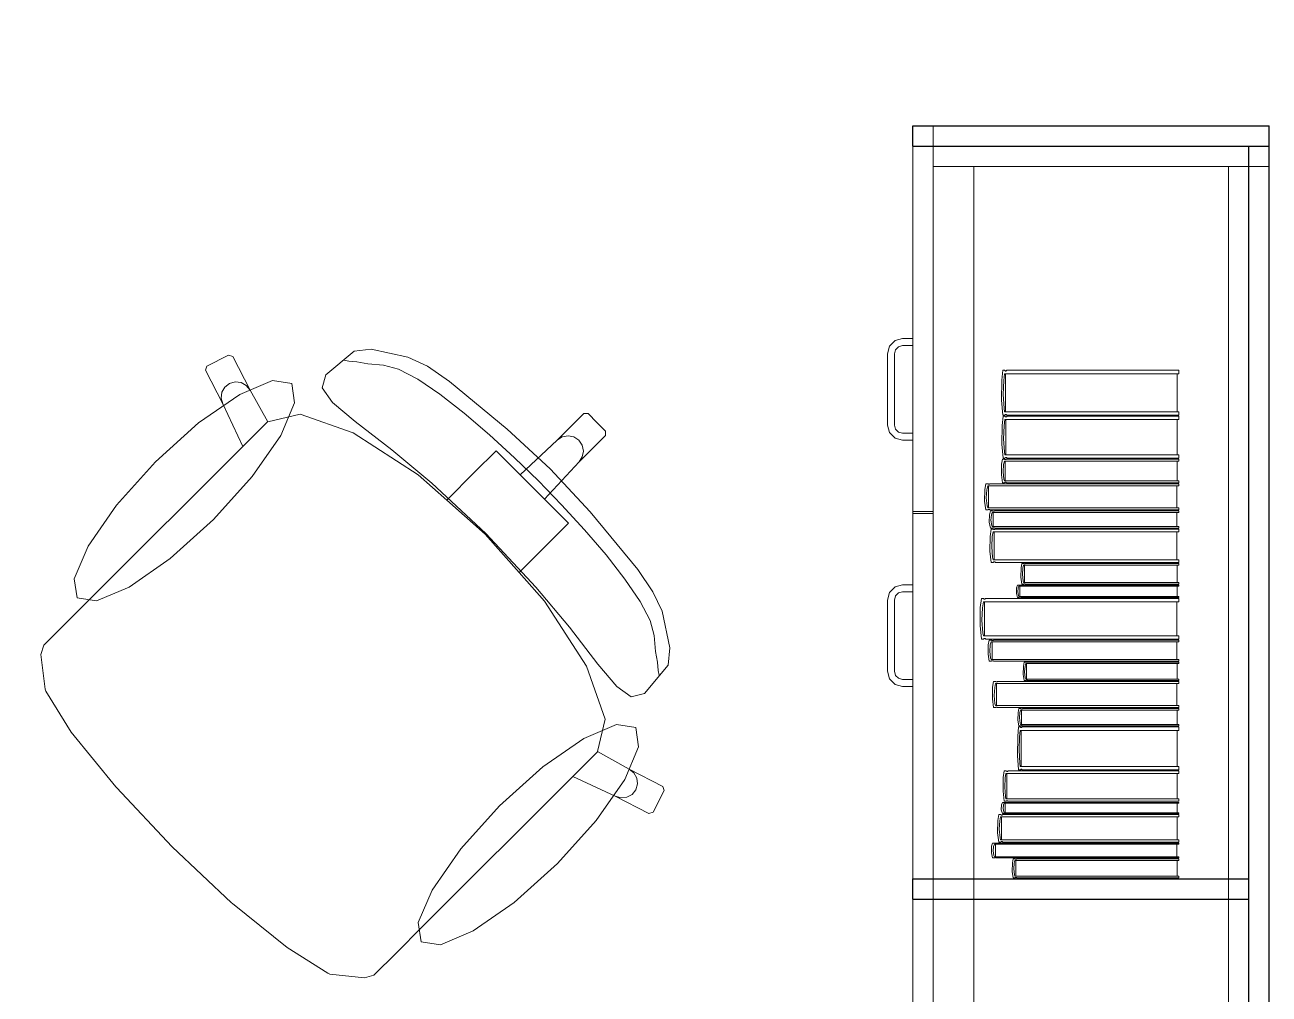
# Model space of a CAD drawing. Header units: inches. Extents: x -19 to 5698, y -728 to 92.
# Drawn here: x 217.998 to 219.22, y 13.609 to 14.561 of the extents above; entities that cross this region are included whole.
import ezdxf

# ---------------------------------------------------------------- set-up
doc = ezdxf.new("R2010")
doc.units = ezdxf.units.IN
doc.header["$MEASUREMENT"] = 0
doc.set_wipeout_variables(frame=1)
doc.linetypes.add('HIDDEN', pattern=[0.375, 0.25, -0.125])
doc.linetypes.add('Wipeout_Contour', pattern=[1, 0, -1])
doc.layers.add('00 conduct tomacorr', color=120, linetype='HIDDEN', lineweight=30)
doc.layers.add('Interior - Mobiliario', color=7, linetype='Continuous')

msp = doc.modelspace()

# ---------------------------------------------------------------- linework, layer by layer
at = {"layer": '00 conduct tomacorr'}
msp.add_arc((221.1641, 14.3047), 3.8409, 139.0969, 199.3756, dxfattribs=at)
at = {"layer": 'Interior - Mobiliario', "color": 175, "linetype": 'Continuous', "lineweight": 13}
for p, q in [((219.2, 14.4418), (218.89, 14.4418)), ((218.89, 14.4418), (218.89, 12.9818)), ((219.2, 12.9818), (219.2, 14.4418)), ((218.93, 14.4218), (218.89, 14.4218)), ((219.18, 14.4218), (218.93, 14.4218)), ((218.8525, 14.2508), (218.86, 14.2528)), ((218.86, 14.2528), (218.87, 14.2528)), ((218.87, 14.2528), (218.87, 14.2458)), ((218.2932, 14.2172), (218.3211, 14.2403)), ((218.3211, 14.2403), (218.3379, 14.2422)), ((218.3379, 14.2422), (218.374, 14.2345)), ((218.845, 14.2378), (218.847, 14.2453)), ((218.847, 14.2453), (218.8525, 14.2508)), ((218.8531, 14.2418), (218.852, 14.2378)), ((218.856, 14.2448), (218.8531, 14.2418)), ((218.86, 14.2458), (218.856, 14.2448)), ((218.87, 14.2458), (218.86, 14.2458)), ((218.1765, 14.2257), (218.1978, 14.2365)), ((218.1978, 14.2365), (218.2019, 14.2352)), ((218.2019, 14.2352), (218.2189, 14.2021)), ((218.3158, 14.2307), (218.3113, 14.2315)), ((218.3239, 14.2299), (218.3158, 14.2307)), ((218.3346, 14.2279), (218.3239, 14.2299)), ((218.374, 14.2345), (218.3932, 14.2255)), ((218.845, 14.1678), (218.845, 14.2378)), ((218.852, 14.2378), (218.852, 14.1678)), ((218.1752, 14.2216), (218.1765, 14.2257)), ((218.1921, 14.1885), (218.1752, 14.2216)), ((218.2898, 14.2042), (218.2932, 14.2172)), ((218.35, 14.2267), (218.3346, 14.2279)), ((218.3648, 14.2228), (218.35, 14.2267)), ((218.3836, 14.2129), (218.3648, 14.2228)), ((218.3932, 14.2255), (218.4149, 14.2106)), ((218.9584, 14.2216), (218.9574, 14.2119)), ((218.9603, 14.2216), (218.9584, 14.2216)), ((218.9593, 14.2114), (218.9601, 14.218)), ((218.9601, 14.218), (219.1314, 14.218)), ((218.9604, 14.2214), (218.9603, 14.2216)), ((218.9606, 14.2211), (218.9604, 14.2214)), ((218.9608, 14.2209), (218.9606, 14.2211)), ((218.9611, 14.2208), (218.9608, 14.2209)), ((218.961, 14.218), (218.961, 14.1809)), ((218.9613, 14.2208), (218.9611, 14.2208)), ((218.9616, 14.2209), (218.9613, 14.2208)), ((218.9618, 14.2211), (218.9616, 14.2209)), ((218.962, 14.2213), (218.9618, 14.2211)), ((218.9622, 14.2216), (218.962, 14.2213)), ((219.1314, 14.2216), (218.9622, 14.2216)), ((219.1296, 14.1809), (219.1296, 14.218)), ((219.1314, 14.218), (219.1314, 14.2216)), ((218.1912, 14.2), (218.194, 14.2051)), ((218.194, 14.2051), (218.1986, 14.2087)), ((218.1986, 14.2087), (218.2042, 14.2103)), ((218.2042, 14.2103), (218.2101, 14.2096)), ((218.2101, 14.2096), (218.2152, 14.2067)), ((218.2152, 14.2067), (218.2189, 14.2021)), ((218.2998, 14.1899), (218.2898, 14.2042)), ((218.4054, 14.198), (218.3836, 14.2129)), ((218.4149, 14.2106), (218.4716, 14.1638)), ((218.9574, 14.2119), (218.9572, 14.1921)), ((218.9589, 14.1978), (218.9593, 14.2114)), ((218.1905, 14.1942), (218.1912, 14.2)), ((218.1921, 14.1885), (218.1905, 14.1942)), ((218.2189, 14.2021), (218.2362, 14.1711)), ((218.4292, 14.1794), (218.4054, 14.198)), ((218.9572, 14.1921), (218.9584, 14.1774)), ((218.9596, 14.1843), (218.9589, 14.1978)), ((218.2117, 14.1468), (218.1921, 14.1885)), ((218.3221, 14.1713), (218.2998, 14.1899)), ((218.454, 14.1583), (218.4292, 14.1794)), ((218.9601, 14.1809), (218.9596, 14.1843)), ((219.1314, 14.1809), (218.9601, 14.1809)), ((219.1314, 14.1774), (219.1314, 14.1809)), ((218.2359, 14.171), (218.2117, 14.1468)), ((218.2359, 14.171), (218.2362, 14.1711)), ((218.2362, 14.1711), (218.2681, 14.1785)), ((218.2681, 14.1785), (218.3201, 14.1602)), ((218.3583, 14.1434), (218.3221, 14.1713)), ((218.5207, 14.1529), (218.5468, 14.179)), ((218.5468, 14.179), (218.5511, 14.179)), ((218.5511, 14.179), (218.5596, 14.1704)), ((218.5682, 14.1619), (218.5596, 14.1704)), ((218.847, 14.1603), (218.845, 14.1678)), ((218.852, 14.1678), (218.8531, 14.1638)), ((218.9578, 14.1674), (218.9576, 14.1489)), ((218.9587, 14.1764), (218.9578, 14.1674)), ((218.9584, 14.1774), (218.9603, 14.1774)), ((218.9606, 14.1764), (218.9587, 14.1764)), ((218.9592, 14.1543), (218.9597, 14.1669)), ((218.9597, 14.1669), (218.9605, 14.1731)), ((218.9603, 14.1774), (218.9604, 14.1776)), ((218.9604, 14.1776), (218.9606, 14.1779)), ((218.9605, 14.1731), (219.1314, 14.1731)), ((218.9606, 14.1779), (218.9609, 14.178)), ((218.9607, 14.1762), (218.9606, 14.1764)), ((218.9609, 14.176), (218.9607, 14.1762)), ((218.9609, 14.178), (218.9611, 14.1781)), ((218.9612, 14.1758), (218.9609, 14.176)), ((218.9611, 14.1781), (218.9614, 14.1781)), ((218.9614, 14.1757), (218.9612, 14.1758)), ((218.9613, 14.1731), (218.9613, 14.1385)), ((218.9614, 14.1781), (218.9616, 14.178)), ((218.9617, 14.1757), (218.9614, 14.1757)), ((218.9616, 14.178), (218.9619, 14.1778)), ((218.9619, 14.1758), (218.9617, 14.1757)), ((218.9619, 14.1778), (218.9621, 14.1776)), ((218.9622, 14.1759), (218.9619, 14.1758)), ((218.9621, 14.1776), (218.9622, 14.1774)), ((218.9622, 14.1774), (219.1314, 14.1774)), ((218.9624, 14.1762), (218.9622, 14.1759)), ((218.9625, 14.1764), (218.9624, 14.1762)), ((219.1314, 14.1764), (218.9625, 14.1764)), ((219.1296, 14.1385), (219.1296, 14.1731)), ((219.1314, 14.1731), (219.1314, 14.1764)), ((218.3201, 14.1602), (218.3839, 14.1188)), ((218.4786, 14.1357), (218.454, 14.1583)), ((218.4716, 14.1638), (218.5138, 14.1246)), ((218.5207, 14.1529), (218.5256, 14.1561)), ((218.5256, 14.1561), (218.5313, 14.1573)), ((218.5313, 14.1573), (218.5371, 14.1561)), ((218.5371, 14.1561), (218.542, 14.1528)), ((218.5421, 14.1316), (218.5682, 14.1576)), ((218.5682, 14.1576), (218.5682, 14.1619)), ((218.8525, 14.1548), (218.847, 14.1603)), ((218.86, 14.1528), (218.8525, 14.1548)), ((218.8531, 14.1638), (218.856, 14.1609)), ((218.856, 14.1609), (218.86, 14.1598)), ((218.86, 14.1598), (218.87, 14.1598)), ((218.87, 14.1598), (218.87, 14.1528)), ((218.0639, 13.9989), (218.2117, 14.1468)), ((218.3976, 14.1107), (218.3583, 14.1434)), ((218.4394, 14.1214), (218.4606, 14.1426)), ((218.4606, 14.1426), (218.4842, 14.1189)), ((218.4842, 14.1189), (218.5207, 14.1529)), ((218.5453, 14.1479), (218.542, 14.1528)), ((218.5464, 14.1422), (218.5453, 14.1479)), ((218.87, 14.1528), (218.86, 14.1528)), ((218.9576, 14.1489), (218.9587, 14.1352)), ((218.96, 14.1416), (218.9592, 14.1543)), ((218.5021, 14.1129), (218.4786, 14.1357)), ((218.5081, 14.095), (218.5421, 14.1316)), ((218.5421, 14.1316), (218.5453, 14.1364)), ((218.5453, 14.1364), (218.5464, 14.1422)), ((218.9582, 14.1342), (218.9572, 14.1292)), ((218.96, 14.1342), (218.9582, 14.1342)), ((218.9587, 14.1352), (218.9606, 14.1352)), ((218.9591, 14.1289), (218.9599, 14.1324)), ((218.9599, 14.1324), (219.1314, 14.1324)), ((218.9605, 14.1385), (218.96, 14.1416)), ((218.9601, 14.1341), (218.96, 14.1342)), ((218.9604, 14.134), (218.9601, 14.1341)), ((218.9606, 14.1339), (218.9604, 14.134)), ((219.1314, 14.1385), (218.9605, 14.1385)), ((218.9606, 14.1352), (218.9608, 14.1354)), ((218.9608, 14.1338), (218.9606, 14.1339)), ((218.9608, 14.1354), (218.961, 14.1357)), ((218.9611, 14.1338), (218.9608, 14.1338)), ((218.9608, 14.1324), (218.9608, 14.113)), ((218.961, 14.1357), (218.9612, 14.1358)), ((218.9613, 14.1339), (218.9611, 14.1338)), ((218.9612, 14.1358), (218.9615, 14.1359)), ((218.9616, 14.134), (218.9613, 14.1339)), ((218.9615, 14.1359), (218.9617, 14.1359)), ((218.9618, 14.1341), (218.9616, 14.134)), ((218.9617, 14.1359), (218.962, 14.1358)), ((218.962, 14.1342), (218.9618, 14.1341)), ((218.962, 14.1358), (218.9622, 14.1356)), ((219.1314, 14.1342), (218.962, 14.1342)), ((218.9622, 14.1356), (218.9624, 14.1354)), ((218.9624, 14.1354), (218.9625, 14.1352)), ((218.9625, 14.1352), (219.1314, 14.1352)), ((219.1296, 14.113), (219.1296, 14.1324)), ((219.1314, 14.1352), (219.1314, 14.1385)), ((219.1314, 14.1324), (219.1314, 14.1342)), ((218.3839, 14.1188), (218.4121, 14.094)), ((218.4121, 14.094), (218.4394, 14.1214)), ((218.4842, 14.1189), (218.4962, 14.107)), ((218.5529, 14.0824), (218.5138, 14.1246)), ((218.9572, 14.1292), (218.957, 14.1188)), ((218.957, 14.1188), (218.9582, 14.1111)), ((218.9586, 14.1218), (218.9591, 14.1289)), ((218.9594, 14.1147), (218.9586, 14.1218)), ((218.4504, 14.0612), (218.3976, 14.1107)), ((218.5081, 14.095), (218.4962, 14.107)), ((218.5021, 14.1129), (218.5249, 14.0894)), ((218.9417, 14.1101), (218.9406, 14.1045)), ((218.9437, 14.1101), (218.9417, 14.1101)), ((218.9427, 14.1042), (218.9436, 14.1081)), ((218.9436, 14.1081), (219.1314, 14.1081)), ((218.9438, 14.11), (218.9437, 14.1101)), ((218.9441, 14.1099), (218.9438, 14.11)), ((218.9443, 14.1098), (218.9441, 14.1099)), ((218.9446, 14.1097), (218.9443, 14.1098)), ((218.9445, 14.1081), (218.9445, 14.0864)), ((218.9449, 14.1097), (218.9446, 14.1097)), ((218.9452, 14.1097), (218.9449, 14.1097)), ((218.9454, 14.1098), (218.9452, 14.1097)), ((218.9457, 14.11), (218.9454, 14.1098)), ((218.9458, 14.1101), (218.9457, 14.11)), ((219.1314, 14.1101), (218.9458, 14.1101)), ((218.9582, 14.1111), (218.96, 14.1111)), ((218.9599, 14.113), (218.9594, 14.1147)), ((219.1314, 14.113), (218.9599, 14.113)), ((218.96, 14.1111), (218.9602, 14.1113)), ((218.9602, 14.1113), (218.9604, 14.1114)), ((218.9604, 14.1114), (218.9606, 14.1115)), ((218.9606, 14.1115), (218.9609, 14.1115)), ((218.9609, 14.1115), (218.9612, 14.1115)), ((218.9612, 14.1115), (218.9614, 14.1115)), ((218.9614, 14.1115), (218.9616, 14.1114)), ((218.9616, 14.1114), (218.9619, 14.1112)), ((218.9619, 14.1112), (218.962, 14.1111)), ((218.962, 14.1111), (219.1314, 14.1111)), ((219.1295, 14.0864), (219.1295, 14.1081)), ((219.1314, 14.1111), (219.1314, 14.113)), ((219.1314, 14.1081), (219.1314, 14.1101)), ((218.4121, 14.094), (218.4499, 14.0607)), ((218.5317, 14.0714), (218.5081, 14.095)), ((218.9406, 14.1045), (218.9404, 14.093)), ((218.9422, 14.0963), (218.9427, 14.1042)), ((218.943, 14.0884), (218.9422, 14.0963)), ((218.5249, 14.0894), (218.5475, 14.0648)), ((218.5998, 14.0257), (218.5529, 14.0824)), ((218.87, 14.0828), (218.89, 14.0828)), ((218.9404, 14.093), (218.9417, 14.0844)), ((218.9417, 14.0844), (218.9437, 14.0844)), ((218.9436, 14.0864), (218.943, 14.0884)), ((219.1314, 14.0864), (218.9436, 14.0864)), ((218.9437, 14.0844), (218.9439, 14.0845)), ((218.9439, 14.0845), (218.9441, 14.0847)), ((218.9441, 14.0847), (218.9444, 14.0848)), ((218.9444, 14.0848), (218.9447, 14.0848)), ((218.9447, 14.0848), (218.9449, 14.0848)), ((218.9449, 14.0848), (218.9452, 14.0848)), ((218.9452, 14.0848), (218.9455, 14.0846)), ((218.9462, 14.0834), (218.9452, 14.0797)), ((218.9455, 14.0846), (218.9457, 14.0845)), ((218.9457, 14.0845), (218.9458, 14.0844)), ((218.9458, 14.0844), (219.1314, 14.0844)), ((218.9482, 14.0834), (218.9462, 14.0834)), ((218.9472, 14.0795), (218.9481, 14.082)), ((218.9481, 14.082), (219.1314, 14.082)), ((218.9483, 14.0833), (218.9482, 14.0834)), ((218.9486, 14.0832), (218.9483, 14.0833)), ((218.9488, 14.0832), (218.9486, 14.0832)), ((218.9491, 14.0831), (218.9488, 14.0832)), ((218.949, 14.082), (218.949, 14.068)), ((218.9493, 14.0831), (218.9491, 14.0831)), ((218.9496, 14.0831), (218.9493, 14.0831)), ((218.9499, 14.0832), (218.9496, 14.0831)), ((218.9501, 14.0833), (218.9499, 14.0832)), ((218.9503, 14.0834), (218.9501, 14.0833)), ((219.1314, 14.0834), (218.9503, 14.0834)), ((219.1295, 14.068), (219.1295, 14.082)), ((219.1314, 14.0844), (219.1314, 14.0864)), ((219.1314, 14.082), (219.1314, 14.0834)), ((218.5106, 14.0502), (218.5317, 14.0714)), ((218.87, 14.0808), (218.89, 14.0808)), ((218.9452, 14.0797), (218.945, 14.0722)), ((218.945, 14.0722), (218.9462, 14.0666)), ((218.9467, 14.0744), (218.9472, 14.0795)), ((218.9475, 14.0692), (218.9467, 14.0744)), ((218.9481, 14.068), (218.9475, 14.0692)), ((218.4832, 14.0229), (218.4499, 14.0607)), ((218.4504, 14.0612), (218.4998, 14.0084)), ((218.5475, 14.0648), (218.5686, 14.0401)), ((218.946, 14.0584), (218.9458, 14.0438)), ((218.947, 14.0656), (218.946, 14.0584)), ((218.9462, 14.0666), (218.9482, 14.0666)), ((218.949, 14.0656), (218.947, 14.0656)), ((218.9475, 14.048), (218.948, 14.0581)), ((218.948, 14.0581), (218.9489, 14.063)), ((219.1314, 14.068), (218.9481, 14.068)), ((218.9482, 14.0666), (218.9484, 14.0667)), ((218.9484, 14.0667), (218.9486, 14.0668)), ((218.9486, 14.0668), (218.9489, 14.0669)), ((218.9489, 14.0669), (218.9491, 14.0669)), ((218.9489, 14.063), (219.1314, 14.063)), ((218.9491, 14.0655), (218.949, 14.0656)), ((218.9491, 14.0669), (218.9494, 14.0669)), ((218.9494, 14.0653), (218.9491, 14.0655)), ((218.9494, 14.0669), (218.9497, 14.0669)), ((218.9496, 14.0652), (218.9494, 14.0653)), ((218.9499, 14.0651), (218.9496, 14.0652)), ((218.9497, 14.0669), (218.9499, 14.0668)), ((218.9498, 14.063), (218.9498, 14.0354)), ((218.9499, 14.0668), (218.9502, 14.0667)), ((218.9501, 14.0651), (218.9499, 14.0651)), ((218.9504, 14.0651), (218.9501, 14.0651)), ((218.9502, 14.0667), (218.9503, 14.0666)), ((218.9503, 14.0666), (219.1314, 14.0666)), ((218.9507, 14.0653), (218.9504, 14.0651)), ((218.9509, 14.0654), (218.9507, 14.0653)), ((218.9511, 14.0656), (218.9509, 14.0654)), ((219.1314, 14.0656), (218.9511, 14.0656)), ((219.1295, 14.0354), (219.1295, 14.063)), ((219.1314, 14.0666), (219.1314, 14.068)), ((219.1314, 14.063), (219.1314, 14.0656)), ((218.4832, 14.0229), (218.5106, 14.0502)), ((218.9483, 14.0379), (218.9475, 14.048)), ((218.5686, 14.0401), (218.5872, 14.0163)), ((218.9458, 14.0438), (218.947, 14.0328)), ((218.947, 14.0328), (218.949, 14.0328)), ((218.9489, 14.0354), (218.9483, 14.0379)), ((219.1314, 14.0354), (218.9489, 14.0354)), ((218.949, 14.0328), (218.9492, 14.033)), ((218.9492, 14.033), (218.9494, 14.0332)), ((218.9494, 14.0332), (218.9497, 14.0333)), ((218.9497, 14.0333), (218.9499, 14.0334)), ((218.9499, 14.0334), (218.9502, 14.0334)), ((218.9502, 14.0334), (218.9505, 14.0333)), ((218.9505, 14.0333), (218.9507, 14.0332)), ((218.9507, 14.0332), (218.951, 14.033)), ((218.951, 14.033), (218.9511, 14.0328)), ((218.9511, 14.0328), (219.1314, 14.0328)), ((219.1314, 14.0328), (219.1314, 14.0354)), ((218.508, 13.9947), (218.4832, 14.0229)), ((218.6147, 14.004), (218.5998, 14.0257)), ((218.9764, 14.0274), (218.9762, 14.0182)), ((218.9772, 14.0318), (218.9764, 14.0274)), ((218.9789, 14.0318), (218.9772, 14.0318)), ((218.9777, 14.0209), (218.9781, 14.0271)), ((218.9783, 14.0146), (218.9777, 14.0209)), ((218.9781, 14.0271), (218.9788, 14.0302)), ((218.9788, 14.0302), (219.1314, 14.0302)), ((218.979, 14.0317), (218.9789, 14.0318)), ((218.9792, 14.0316), (218.979, 14.0317)), ((218.9794, 14.0315), (218.9792, 14.0316)), ((218.9796, 14.0315), (218.9794, 14.0315)), ((218.9799, 14.0315), (218.9796, 14.0315)), ((218.9796, 14.0302), (218.9796, 14.0131)), ((218.9801, 14.0315), (218.9799, 14.0315)), ((218.9803, 14.0316), (218.9801, 14.0315)), ((218.9805, 14.0317), (218.9803, 14.0316)), ((218.9806, 14.0318), (218.9805, 14.0317)), ((219.1314, 14.0318), (218.9806, 14.0318)), ((219.1298, 14.0131), (219.1298, 14.0302)), ((219.1314, 14.0302), (219.1314, 14.0318)), ((218.4998, 14.0084), (218.5326, 13.9691)), ((218.5872, 14.0163), (218.602, 13.9944)), ((218.8525, 14.0088), (218.847, 14.0033)), ((218.86, 14.0108), (218.8525, 14.0088)), ((218.87, 14.0108), (218.86, 14.0108)), ((218.87, 14.0038), (218.87, 14.0108)), ((218.9727, 14.0104), (218.9719, 14.0078)), ((218.9745, 14.0104), (218.9727, 14.0104)), ((218.9736, 14.0077), (218.9743, 14.0095)), ((218.9743, 14.0095), (219.1314, 14.0095)), ((218.9747, 14.0103), (218.9745, 14.0104)), ((218.9745, 14.0104), (218.9745, 14.0104)), ((218.975, 14.0103), (218.9747, 14.0103)), ((218.9752, 14.0102), (218.975, 14.0103)), ((218.9751, 14.0095), (218.9751, 13.9994)), ((218.9754, 14.0102), (218.9752, 14.0102)), ((218.9757, 14.0103), (218.9754, 14.0102)), ((218.9759, 14.0103), (218.9757, 14.0103)), ((218.9761, 14.0104), (218.9759, 14.0103)), ((218.9762, 14.0104), (218.9761, 14.0104)), ((218.9762, 14.0182), (218.9772, 14.0114)), ((219.1314, 14.0104), (218.9762, 14.0104)), ((218.9772, 14.0114), (218.9789, 14.0114)), ((218.9788, 14.0131), (218.9783, 14.0146)), ((219.1314, 14.0131), (218.9788, 14.0131)), ((218.9789, 14.0114), (218.979, 14.0116)), ((218.979, 14.0116), (218.9792, 14.0117)), ((218.9792, 14.0117), (218.9795, 14.0118)), ((218.9795, 14.0118), (218.9797, 14.0118)), ((218.9797, 14.0118), (218.9799, 14.0118)), ((218.9799, 14.0118), (218.9801, 14.0117)), ((218.9801, 14.0117), (218.9803, 14.0117)), ((218.9803, 14.0117), (218.9805, 14.0115)), ((218.9805, 14.0115), (218.9806, 14.0114)), ((218.9806, 14.0114), (219.1314, 14.0114)), ((219.1298, 13.9994), (219.1298, 14.0095)), ((219.1314, 14.0114), (219.1314, 14.0131)), ((219.1314, 14.0095), (219.1314, 14.0104)), ((218.0383, 13.9734), (218.0639, 13.9989)), ((218.6236, 13.9848), (218.6147, 14.004)), ((218.847, 14.0033), (218.845, 13.9958)), ((218.845, 13.9958), (218.845, 13.9258)), ((218.852, 13.9958), (218.8531, 13.9998)), ((218.852, 13.9258), (218.852, 13.9958)), ((218.8531, 13.9998), (218.856, 14.0028)), ((218.856, 14.0028), (218.86, 14.0038)), ((218.86, 14.0038), (218.87, 14.0038)), ((218.9373, 13.9974), (218.9363, 13.9886)), ((218.9395, 13.9974), (218.9373, 13.9974)), ((218.9396, 13.9973), (218.9395, 13.9974)), ((218.9398, 13.997), (218.9396, 13.9973)), ((218.9401, 13.9968), (218.9398, 13.997)), ((218.9404, 13.9967), (218.9401, 13.9968)), ((218.9406, 13.9967), (218.9404, 13.9967)), ((218.9409, 13.9968), (218.9406, 13.9967)), ((218.9412, 13.997), (218.9409, 13.9968)), ((218.9414, 13.9972), (218.9412, 13.997)), ((218.9416, 13.9974), (218.9414, 13.9972)), ((219.1314, 13.9974), (218.9416, 13.9974)), ((218.9719, 14.0078), (218.9717, 14.0024)), ((218.9717, 14.0024), (218.9727, 13.9984)), ((218.9727, 13.9984), (218.9745, 13.9984)), ((218.9732, 14.004), (218.9736, 14.0077)), ((218.9738, 14.0003), (218.9732, 14.004)), ((218.9743, 13.9994), (218.9738, 14.0003)), ((219.1314, 13.9994), (218.9743, 13.9994)), ((218.9745, 13.9984), (218.9746, 13.9985)), ((218.9746, 13.9985), (218.9748, 13.9985)), ((218.9748, 13.9985), (218.975, 13.9986)), ((218.975, 13.9986), (218.9752, 13.9986)), ((218.9752, 13.9986), (218.9755, 13.9986)), ((218.9755, 13.9986), (218.9757, 13.9986)), ((218.9757, 13.9986), (218.9759, 13.9985)), ((218.9759, 13.9985), (218.9761, 13.9985)), ((218.9761, 13.9985), (218.9762, 13.9984)), ((218.9762, 13.9984), (219.1314, 13.9984)), ((219.1314, 13.9984), (219.1314, 13.9994)), ((219.1314, 13.9942), (219.1314, 13.9974)), ((218.5493, 13.9309), (218.508, 13.9947)), ((218.602, 13.9944), (218.612, 13.9756)), ((218.6314, 13.9487), (218.6236, 13.9848)), ((218.9363, 13.9886), (218.936, 13.9707)), ((218.9379, 13.9759), (218.9384, 13.9882)), ((218.9384, 13.9882), (218.9393, 13.9942)), ((218.9393, 13.9942), (219.1314, 13.9942)), ((218.9403, 13.9942), (218.9403, 13.9606)), ((219.1294, 13.9606), (219.1294, 13.9942)), ((218.0164, 13.9515), (218.0383, 13.9734)), ((218.612, 13.9756), (218.6159, 13.9608)), ((218.9387, 13.9636), (218.9379, 13.9759)), ((218.5326, 13.9691), (218.5605, 13.9329)), ((218.6159, 13.9608), (218.6171, 13.9454)), ((218.936, 13.9707), (218.9373, 13.9574)), ((218.9393, 13.9606), (218.9387, 13.9636)), ((219.1314, 13.9606), (218.9393, 13.9606)), ((219.1314, 13.9574), (219.1314, 13.9606)), ((218.0135, 13.9422), (218.0164, 13.9515)), ((218.6295, 13.9319), (218.6314, 13.9487)), ((218.9373, 13.9574), (218.9395, 13.9574)), ((218.9395, 13.9574), (218.9396, 13.9576)), ((218.9396, 13.9576), (218.9399, 13.9578)), ((218.9399, 13.9578), (218.9401, 13.958)), ((218.9401, 13.958), (218.9404, 13.958)), ((218.9404, 13.958), (218.9407, 13.958)), ((218.9407, 13.958), (218.941, 13.9579)), ((218.941, 13.9579), (218.9413, 13.9578)), ((218.9413, 13.9578), (218.9415, 13.9575)), ((218.9415, 13.9575), (218.9416, 13.9574)), ((218.9416, 13.9574), (219.1314, 13.9574)), ((218.9441, 13.9519), (218.9439, 13.9427)), ((218.9451, 13.9564), (218.9441, 13.9519)), ((218.9471, 13.9564), (218.9451, 13.9564)), ((218.9457, 13.9454), (218.9461, 13.9517)), ((218.9461, 13.9517), (218.947, 13.9547)), ((218.947, 13.9547), (219.1314, 13.9547)), ((218.9472, 13.9563), (218.9471, 13.9564)), ((218.9475, 13.9562), (218.9472, 13.9563)), ((218.9477, 13.9561), (218.9475, 13.9562)), ((218.948, 13.956), (218.9477, 13.9561)), ((218.9479, 13.9547), (218.9479, 13.9375)), ((218.9483, 13.956), (218.948, 13.956)), ((218.9486, 13.9561), (218.9483, 13.956)), ((218.9488, 13.9561), (218.9486, 13.9561)), ((218.9491, 13.9562), (218.9488, 13.9561)), ((218.9492, 13.9564), (218.9491, 13.9562)), ((219.1314, 13.9564), (218.9492, 13.9564)), ((219.1295, 13.9375), (219.1295, 13.9547)), ((219.1314, 13.9547), (219.1314, 13.9564)), ((218.0175, 13.9082), (218.0135, 13.9422)), ((218.6171, 13.9454), (218.6191, 13.9347)), ((218.6191, 13.9347), (218.6199, 13.9266)), ((218.9439, 13.9427), (218.9451, 13.9359)), ((218.9451, 13.9359), (218.9471, 13.9359)), ((218.9464, 13.9391), (218.9457, 13.9454)), ((218.947, 13.9375), (218.9464, 13.9391)), ((219.1314, 13.9375), (218.947, 13.9375)), ((218.9471, 13.9359), (218.9473, 13.936)), ((218.9473, 13.936), (218.9475, 13.9361)), ((218.9475, 13.9361), (218.9478, 13.9362)), ((218.9478, 13.9362), (218.9481, 13.9362)), ((218.9481, 13.9362), (218.9483, 13.9362)), ((218.9483, 13.9362), (218.9486, 13.9362)), ((218.9486, 13.9362), (218.9489, 13.9361)), ((218.9489, 13.9361), (218.9491, 13.936)), ((218.9491, 13.936), (218.9492, 13.9359)), ((218.9492, 13.9359), (219.1314, 13.9359)), ((218.9794, 13.9349), (218.9786, 13.9309)), ((218.9811, 13.9349), (218.9794, 13.9349)), ((218.9811, 13.9348), (218.9811, 13.9349)), ((218.9813, 13.9347), (218.9811, 13.9348)), ((218.9815, 13.9346), (218.9813, 13.9347)), ((218.9818, 13.9346), (218.9815, 13.9346)), ((218.982, 13.9346), (218.9818, 13.9346)), ((218.9822, 13.9346), (218.982, 13.9346)), ((218.9824, 13.9347), (218.9822, 13.9346)), ((218.9826, 13.9348), (218.9824, 13.9347)), ((218.9827, 13.9349), (218.9826, 13.9348)), ((219.1314, 13.9349), (218.9827, 13.9349)), ((219.1314, 13.9359), (219.1314, 13.9375)), ((219.1314, 13.9335), (219.1314, 13.9349)), ((218.5677, 13.8789), (218.5493, 13.9309)), ((218.5605, 13.9329), (218.5791, 13.9107)), ((218.6063, 13.9041), (218.6295, 13.9319)), ((218.6199, 13.9266), (218.6207, 13.9221)), ((218.845, 13.9258), (218.847, 13.9183)), ((218.8531, 13.9218), (218.852, 13.9258)), ((218.9786, 13.9309), (218.9784, 13.9228)), ((218.9784, 13.9228), (218.9794, 13.9167)), ((218.9798, 13.9251), (218.9802, 13.9307)), ((218.9805, 13.9195), (218.9798, 13.9251)), ((218.9802, 13.9307), (218.9809, 13.9335)), ((218.9809, 13.9335), (219.1314, 13.9335)), ((218.9817, 13.9335), (218.9817, 13.9182)), ((219.1298, 13.9182), (219.1298, 13.9335)), ((218.5791, 13.9107), (218.5934, 13.9006)), ((218.847, 13.9183), (218.8525, 13.9128)), ((218.8525, 13.9128), (218.86, 13.9108)), ((218.856, 13.9189), (218.8531, 13.9218)), ((218.86, 13.9178), (218.856, 13.9189)), ((218.87, 13.9178), (218.86, 13.9178)), ((218.86, 13.9108), (218.87, 13.9108)), ((218.87, 13.9108), (218.87, 13.9178)), ((218.9494, 13.9157), (218.9484, 13.9101)), ((218.9514, 13.9157), (218.9494, 13.9157)), ((218.9504, 13.9098), (218.9512, 13.9137)), ((218.9512, 13.9137), (219.1314, 13.9137)), ((218.9515, 13.9156), (218.9514, 13.9157)), ((218.9517, 13.9155), (218.9515, 13.9156)), ((218.9519, 13.9153), (218.9517, 13.9155)), ((218.9522, 13.9153), (218.9519, 13.9153)), ((218.9521, 13.9137), (218.9521, 13.8921)), ((218.9525, 13.9153), (218.9522, 13.9153)), ((218.9527, 13.9153), (218.9525, 13.9153)), ((218.953, 13.9154), (218.9527, 13.9153)), ((218.9532, 13.9156), (218.953, 13.9154)), ((218.9534, 13.9157), (218.9532, 13.9156)), ((219.1314, 13.9157), (218.9534, 13.9157)), ((218.9794, 13.9167), (218.9811, 13.9167)), ((218.9809, 13.9182), (218.9805, 13.9195)), ((219.1314, 13.9182), (218.9809, 13.9182)), ((218.9811, 13.9167), (218.9812, 13.9168)), ((218.9812, 13.9168), (218.9814, 13.9169)), ((218.9814, 13.9169), (218.9816, 13.917)), ((218.9816, 13.917), (218.9818, 13.917)), ((218.9818, 13.917), (218.982, 13.917)), ((218.982, 13.917), (218.9823, 13.917)), ((218.9823, 13.917), (218.9825, 13.9169)), ((218.9825, 13.9169), (218.9827, 13.9168)), ((218.9827, 13.9168), (218.9827, 13.9167)), ((218.9827, 13.9167), (219.1314, 13.9167)), ((219.1295, 13.8921), (219.1295, 13.9137)), ((219.1314, 13.9167), (219.1314, 13.9182)), ((219.1314, 13.9137), (219.1314, 13.9157)), ((218.0184, 13.9061), (218.0175, 13.9082)), ((218.0433, 13.8661), (218.0184, 13.9061)), ((218.5934, 13.9006), (218.6063, 13.9041)), ((218.9484, 13.9101), (218.9482, 13.8986)), ((218.9482, 13.8986), (218.9494, 13.8901)), ((218.9499, 13.9019), (218.9504, 13.9098)), ((218.9507, 13.8941), (218.9499, 13.9019)), ((218.9494, 13.8901), (218.9514, 13.8901)), ((218.9512, 13.8921), (218.9507, 13.8941)), ((219.1314, 13.8921), (218.9512, 13.8921)), ((218.9514, 13.8901), (218.9515, 13.8902)), ((218.9515, 13.8902), (218.9517, 13.8903)), ((218.9517, 13.8903), (218.952, 13.8904)), ((218.952, 13.8904), (218.9523, 13.8905)), ((218.9523, 13.8905), (218.9525, 13.8905)), ((218.9525, 13.8905), (218.9528, 13.8904)), ((218.9528, 13.8904), (218.953, 13.8903)), ((218.953, 13.8903), (218.9533, 13.8902)), ((218.9533, 13.8902), (218.9534, 13.8901)), ((218.9534, 13.8901), (219.1314, 13.8901)), ((218.9743, 13.8891), (218.9734, 13.8853)), ((218.976, 13.8891), (218.9743, 13.8891)), ((218.9752, 13.8852), (218.9759, 13.8877)), ((218.9759, 13.8877), (219.1314, 13.8877)), ((218.9761, 13.889), (218.976, 13.8891)), ((218.9763, 13.8889), (218.9761, 13.889)), ((218.9765, 13.8888), (218.9763, 13.8889)), ((218.9767, 13.8888), (218.9765, 13.8888)), ((218.977, 13.8888), (218.9767, 13.8888)), ((218.9767, 13.8877), (218.9767, 13.8734)), ((218.9772, 13.8888), (218.977, 13.8888)), ((218.9774, 13.8889), (218.9772, 13.8888)), ((218.9776, 13.889), (218.9774, 13.8889)), ((218.9778, 13.8891), (218.9776, 13.889)), ((219.1314, 13.8891), (218.9778, 13.8891)), ((219.1298, 13.8734), (219.1298, 13.8877)), ((219.1314, 13.8901), (219.1314, 13.8921)), ((219.1314, 13.8877), (219.1314, 13.8891)), ((218.5602, 13.847), (218.5677, 13.8789)), ((218.9734, 13.8853), (218.9733, 13.8777)), ((218.9733, 13.8777), (218.9743, 13.8721)), ((218.9748, 13.8799), (218.9752, 13.8852)), ((218.9754, 13.8747), (218.9748, 13.8799)), ((218.9759, 13.8734), (218.9754, 13.8747)), ((218.0869, 13.8124), (218.0433, 13.8661)), ((218.9731, 13.8618), (218.9729, 13.843)), ((218.9739, 13.8711), (218.9731, 13.8618)), ((218.9756, 13.8711), (218.9739, 13.8711)), ((218.9743, 13.8721), (218.976, 13.8721)), ((218.9744, 13.8484), (218.9748, 13.8614)), ((218.9748, 13.8614), (218.9755, 13.8677)), ((218.9755, 13.8677), (219.1314, 13.8677)), ((218.9757, 13.8709), (218.9756, 13.8711)), ((218.9759, 13.8707), (218.9757, 13.8709)), ((219.1314, 13.8734), (218.9759, 13.8734)), ((218.9761, 13.8705), (218.9759, 13.8707)), ((218.976, 13.8721), (218.9761, 13.8722)), ((218.9761, 13.8722), (218.9763, 13.8723)), ((218.9764, 13.8704), (218.9761, 13.8705)), ((218.9763, 13.8723), (218.9766, 13.8723)), ((218.9763, 13.8677), (218.9763, 13.8323)), ((218.9766, 13.8704), (218.9764, 13.8704)), ((218.9766, 13.8723), (218.9768, 13.8724)), ((218.9768, 13.8704), (218.9766, 13.8704)), ((218.9768, 13.8724), (218.977, 13.8724)), ((218.977, 13.8706), (218.9768, 13.8704)), ((218.977, 13.8724), (218.9773, 13.8723)), ((218.9772, 13.8709), (218.977, 13.8706)), ((218.9774, 13.8711), (218.9772, 13.8709)), ((218.9773, 13.8723), (218.9775, 13.8722)), ((219.1314, 13.8711), (218.9774, 13.8711)), ((218.9775, 13.8722), (218.9777, 13.8721)), ((218.9777, 13.8721), (218.9778, 13.8721)), ((218.9778, 13.8721), (219.1314, 13.8721)), ((219.1298, 13.8323), (219.1298, 13.8677)), ((219.1314, 13.8721), (219.1314, 13.8734)), ((219.1314, 13.8677), (219.1314, 13.8711)), ((218.5602, 13.8468), (218.536, 13.8225)), ((218.5602, 13.8468), (218.5602, 13.847)), ((218.5912, 13.8297), (218.5602, 13.847)), ((218.9729, 13.843), (218.9739, 13.8289)), ((218.975, 13.8355), (218.9744, 13.8484)), ((218.5959, 13.826), (218.5912, 13.8297)), ((218.6243, 13.8127), (218.5912, 13.8297)), ((218.5988, 13.8209), (218.5959, 13.826)), ((218.9598, 13.8279), (218.9588, 13.8213)), ((218.9616, 13.8279), (218.9598, 13.8279)), ((218.9607, 13.821), (218.9615, 13.8255)), ((218.9615, 13.8255), (219.1314, 13.8255)), ((218.9617, 13.8278), (218.9616, 13.8279)), ((218.9619, 13.8276), (218.9617, 13.8278)), ((218.9622, 13.8275), (218.9619, 13.8276)), ((218.9624, 13.8274), (218.9622, 13.8275)), ((218.9623, 13.8255), (218.9623, 13.8004)), ((218.9627, 13.8274), (218.9624, 13.8274)), ((218.9629, 13.8274), (218.9627, 13.8274)), ((218.9632, 13.8276), (218.9629, 13.8274)), ((218.9634, 13.8277), (218.9632, 13.8276)), ((218.9635, 13.8279), (218.9634, 13.8277)), ((219.1314, 13.8279), (218.9635, 13.8279)), ((218.9739, 13.8289), (218.9756, 13.8289)), ((218.9755, 13.8323), (218.975, 13.8355)), ((219.1314, 13.8323), (218.9755, 13.8323)), ((218.9756, 13.8289), (218.9758, 13.8291)), ((218.9758, 13.8291), (218.976, 13.8294)), ((218.976, 13.8294), (218.9762, 13.8295)), ((218.9762, 13.8295), (218.9764, 13.8296)), ((218.9764, 13.8296), (218.9766, 13.8296)), ((218.9766, 13.8296), (218.9769, 13.8295)), ((218.9769, 13.8295), (218.9771, 13.8293)), ((218.9771, 13.8293), (218.9773, 13.829)), ((218.9773, 13.829), (218.9774, 13.8289)), ((218.9774, 13.8289), (219.1314, 13.8289)), ((219.1296, 13.8004), (219.1296, 13.8255)), ((219.1314, 13.8289), (219.1314, 13.8323)), ((219.1314, 13.8255), (219.1314, 13.8279)), ((218.0876, 13.8116), (218.0869, 13.8124)), ((218.3881, 13.6747), (218.536, 13.8225)), ((218.536, 13.8225), (218.5777, 13.803)), ((218.5979, 13.8094), (218.5995, 13.8151)), ((218.5995, 13.8151), (218.5988, 13.8209)), ((218.6257, 13.8086), (218.6243, 13.8127)), ((218.9588, 13.8213), (218.9586, 13.808)), ((218.9603, 13.8118), (218.9607, 13.821)), ((218.1424, 13.7532), (218.0876, 13.8116)), ((218.5777, 13.803), (218.5834, 13.8013)), ((218.5777, 13.803), (218.6108, 13.786)), ((218.5834, 13.8013), (218.5892, 13.802)), ((218.5892, 13.802), (218.5943, 13.8048)), ((218.5943, 13.8048), (218.5979, 13.8094)), ((218.6149, 13.7873), (218.6257, 13.8086)), ((218.9586, 13.808), (218.9598, 13.798)), ((218.961, 13.8027), (218.9603, 13.8118)), ((218.9615, 13.8004), (218.961, 13.8027)), ((219.1314, 13.8004), (218.9615, 13.8004)), ((219.1314, 13.798), (219.1314, 13.8004)), ((218.9571, 13.7946), (218.9569, 13.7896)), ((218.9569, 13.7896), (218.9581, 13.7859)), ((218.9581, 13.797), (218.9571, 13.7946)), ((218.96, 13.797), (218.9581, 13.797)), ((218.9586, 13.7911), (218.959, 13.7945)), ((218.9593, 13.7877), (218.9586, 13.7911)), ((218.959, 13.7945), (218.9598, 13.7962)), ((218.9598, 13.798), (218.9616, 13.798)), ((218.9598, 13.7962), (219.1314, 13.7962)), ((218.9601, 13.797), (218.96, 13.797)), ((218.9603, 13.7969), (218.9601, 13.797)), ((218.9605, 13.7969), (218.9603, 13.7969)), ((218.9608, 13.7969), (218.9605, 13.7969)), ((218.9607, 13.7962), (218.9607, 13.7868)), ((218.961, 13.7969), (218.9608, 13.7969)), ((218.9613, 13.7969), (218.961, 13.7969)), ((218.9615, 13.7969), (218.9613, 13.7969)), ((218.9617, 13.797), (218.9615, 13.7969)), ((218.9616, 13.798), (218.9618, 13.7982)), ((218.9619, 13.797), (218.9617, 13.797)), ((218.9618, 13.7982), (218.962, 13.7984)), ((219.1314, 13.797), (218.9619, 13.797)), ((218.962, 13.7984), (218.9622, 13.7985)), ((218.9622, 13.7985), (218.9625, 13.7985)), ((218.9625, 13.7985), (218.9627, 13.7985)), ((218.9627, 13.7985), (218.963, 13.7985)), ((218.963, 13.7985), (218.9632, 13.7983)), ((218.9632, 13.7983), (218.9634, 13.7982)), ((218.9634, 13.7982), (218.9635, 13.798)), ((218.9635, 13.798), (219.1314, 13.798)), ((219.1296, 13.7868), (219.1296, 13.7962)), ((219.1314, 13.7962), (219.1314, 13.797)), ((218.6108, 13.786), (218.6149, 13.7873)), ((218.9535, 13.779), (218.9533, 13.767)), ((218.9544, 13.7849), (218.9535, 13.779)), ((218.9564, 13.7849), (218.9544, 13.7849)), ((218.9549, 13.7705), (218.9554, 13.7787)), ((218.9554, 13.7787), (218.9562, 13.7828)), ((218.9562, 13.7828), (219.1314, 13.7828)), ((218.9565, 13.7848), (218.9564, 13.7849)), ((218.9567, 13.7847), (218.9565, 13.7848)), ((218.9569, 13.7846), (218.9567, 13.7847)), ((218.9572, 13.7845), (218.9569, 13.7846)), ((219.1296, 13.7828), (218.9571, 13.7828)), ((218.9571, 13.7828), (218.9571, 13.7602)), ((218.9574, 13.7845), (218.9572, 13.7845)), ((218.9577, 13.7845), (218.9574, 13.7845)), ((218.9579, 13.7846), (218.9577, 13.7845)), ((218.9582, 13.7848), (218.9579, 13.7846)), ((218.9581, 13.7859), (218.96, 13.7859)), ((218.9583, 13.7849), (218.9582, 13.7848)), ((219.1314, 13.7849), (218.9583, 13.7849)), ((218.9598, 13.7868), (218.9593, 13.7877)), ((219.1314, 13.7868), (218.9598, 13.7868)), ((218.96, 13.7859), (218.9601, 13.786)), ((218.9601, 13.786), (218.9603, 13.7861)), ((218.9603, 13.7861), (218.9606, 13.7861)), ((218.9606, 13.7861), (218.9608, 13.7861)), ((218.9608, 13.7861), (218.9611, 13.7861)), ((218.9611, 13.7861), (218.9613, 13.7861)), ((218.9613, 13.7861), (218.9616, 13.786)), ((218.9616, 13.786), (218.9618, 13.786)), ((218.9618, 13.786), (218.9619, 13.7859)), ((218.9619, 13.7859), (219.1314, 13.7859)), ((219.1296, 13.7602), (219.1296, 13.7828)), ((219.1314, 13.7859), (219.1314, 13.7868)), ((219.1314, 13.7828), (219.1314, 13.7849)), ((218.9533, 13.767), (218.9544, 13.758)), ((218.9557, 13.7622), (218.9549, 13.7705)), ((218.1424, 13.7532), (218.2008, 13.6984)), ((218.9474, 13.7538), (218.9472, 13.7473)), ((218.9484, 13.757), (218.9474, 13.7538)), ((218.9504, 13.757), (218.9484, 13.757)), ((218.949, 13.7492), (218.9494, 13.7537)), ((218.9494, 13.7537), (218.9503, 13.7558)), ((218.9503, 13.7558), (219.1314, 13.7558)), ((218.9505, 13.757), (218.9504, 13.757)), ((218.9508, 13.7569), (218.9505, 13.757)), ((218.951, 13.7568), (218.9508, 13.7569)), ((218.9513, 13.7568), (218.951, 13.7568)), ((218.9512, 13.7558), (218.9512, 13.7436)), ((218.9515, 13.7568), (218.9513, 13.7568)), ((218.9518, 13.7568), (218.9515, 13.7568)), ((218.9521, 13.7568), (218.9518, 13.7568)), ((218.9523, 13.7569), (218.9521, 13.7568)), ((218.9524, 13.757), (218.9523, 13.7569)), ((219.1314, 13.757), (218.9524, 13.757)), ((218.9544, 13.758), (218.9564, 13.758)), ((218.9562, 13.7602), (218.9557, 13.7622)), ((219.1314, 13.7602), (218.9562, 13.7602)), ((218.9564, 13.758), (218.9565, 13.7582)), ((218.9565, 13.7582), (218.9567, 13.7583)), ((218.9567, 13.7583), (218.957, 13.7584)), ((218.957, 13.7584), (218.9572, 13.7585)), ((218.9571, 13.7602), (219.1296, 13.7602)), ((218.9572, 13.7585), (218.9575, 13.7585)), ((218.9575, 13.7585), (218.9578, 13.7584)), ((218.9578, 13.7584), (218.958, 13.7583)), ((218.958, 13.7583), (218.9582, 13.7581)), ((218.9582, 13.7581), (218.9583, 13.758)), ((218.9583, 13.758), (219.1314, 13.758)), ((219.1295, 13.7436), (219.1295, 13.7558)), ((219.1314, 13.758), (219.1314, 13.7602)), ((219.1314, 13.7558), (219.1314, 13.757)), ((218.9472, 13.7473), (218.9484, 13.7425)), ((218.9484, 13.7425), (218.9504, 13.7425)), ((218.9497, 13.7448), (218.949, 13.7492)), ((218.9503, 13.7436), (218.9497, 13.7448)), ((219.1314, 13.7436), (218.9503, 13.7436)), ((218.9504, 13.7425), (218.9506, 13.7426)), ((218.9506, 13.7426), (218.9508, 13.7426)), ((218.9508, 13.7426), (218.9511, 13.7427)), ((218.9511, 13.7427), (218.9513, 13.7427)), ((218.9513, 13.7427), (218.9516, 13.7427)), ((218.9516, 13.7427), (218.9519, 13.7427)), ((218.9519, 13.7427), (218.9521, 13.7426)), ((218.9521, 13.7426), (218.9523, 13.7425)), ((218.9523, 13.7425), (218.9524, 13.7425)), ((218.9524, 13.7425), (219.1314, 13.7425)), ((218.9687, 13.7415), (218.9678, 13.7374)), ((218.9704, 13.7415), (218.9687, 13.7415)), ((218.9696, 13.7372), (218.9703, 13.74)), ((218.9703, 13.74), (219.1314, 13.74)), ((218.9705, 13.7414), (218.9704, 13.7415)), ((218.9707, 13.7413), (218.9705, 13.7414)), ((218.971, 13.7412), (218.9707, 13.7413)), ((218.9712, 13.7412), (218.971, 13.7412)), ((218.9714, 13.7412), (218.9712, 13.7412)), ((218.9717, 13.7412), (218.9714, 13.7412)), ((218.9719, 13.7413), (218.9717, 13.7412)), ((218.9721, 13.7414), (218.9719, 13.7413)), ((218.9722, 13.7415), (218.9721, 13.7414)), ((219.1314, 13.7415), (218.9722, 13.7415)), ((219.1314, 13.7425), (219.1314, 13.7436)), ((219.1314, 13.74), (219.1314, 13.7415)), ((218.9678, 13.7374), (218.9676, 13.7291)), ((218.9691, 13.7315), (218.9696, 13.7372)), ((218.2008, 13.6984), (218.2016, 13.6977)), ((218.2016, 13.6977), (218.2553, 13.6542)), ((218.3626, 13.6492), (218.3881, 13.6747)), ((218.2553, 13.6542), (218.2953, 13.6292)), ((218.3406, 13.6272), (218.3626, 13.6492)), ((218.2953, 13.6292), (218.2974, 13.6283)), ((218.2974, 13.6283), (218.3313, 13.6244)), ((218.3313, 13.6244), (218.3406, 13.6272))]:
    msp.add_line(p, q, dxfattribs=at)
at = {"layer": 'Interior - Mobiliario', "color": 175, "linetype": 'Continuous', "lineweight": 13, "flags": 128}
for points in [[(218.1259, 14.1317), (218.1684, 14.1698), (218.2088, 14.1979), (218.2408, 14.2115), (218.2598, 14.2086), (218.2626, 14.1897), (218.249, 14.1576), (218.221, 14.1172), (218.1829, 14.0748), (218.1404, 14.0366), (218.1, 14.0086), (218.0679, 13.995), (218.049, 13.9979), (218.0462, 14.0168), (218.0598, 14.0488), (218.0878, 14.0892)], [(218.5209, 13.7368), (218.559, 13.7792), (218.587, 13.8196), (218.6006, 13.8517), (218.5978, 13.8706), (218.5789, 13.8735), (218.5468, 13.8598), (218.5064, 13.8318), (218.4639, 13.7937), (218.4258, 13.7512), (218.3978, 13.7108), (218.3842, 13.6788), (218.387, 13.6599), (218.406, 13.657), (218.438, 13.6706), (218.4784, 13.6986)]]:
    msp.add_lwpolyline(points, close=True, dxfattribs=at)

# ---------------------------------------------------------------- next in the draw order: wipeouts: each hides what was drawn before it
at = {"color": 254, "linetype": 'Wipeout_Contour', "lineweight": 0, "ltscale": 6568.84139}
msp.add_wipeout([(218.87, 13.7218), (218.87, 13.7018), (219.2, 13.7018), (219.2, 13.7218)], dxfattribs=at).dxf.layer = 'Interior - Mobiliario'

# ---------------------------------------------------------------- next in the draw order: linework, layer by layer
at = {"layer": 'Interior - Mobiliario', "color": 175, "linetype": 'Continuous', "lineweight": 13}
for p, q in [((218.89, 14.4218), (218.89, 13.0018)), ((218.93, 13.0018), (218.93, 14.4218)), ((219.18, 14.4218), (219.18, 13.0018)), ((218.87, 13.7218), (218.87, 14.0808)), ((218.89, 13.7218), (218.89, 14.0808)), ((218.9711, 13.74), (218.9711, 13.7243)), ((219.1297, 13.7243), (219.1297, 13.74)), ((218.9676, 13.7291), (218.9687, 13.7228)), ((218.9698, 13.7257), (218.9691, 13.7315)), ((219.2, 13.7218), (218.87, 13.7218)), ((218.87, 13.7218), (218.87, 13.7018)), ((218.87, 13.7218), (218.87, 13.7018)), ((218.87, 13.7218), (218.89, 13.7218)), ((218.9687, 13.7228), (218.9704, 13.7228)), ((218.9703, 13.7243), (218.9698, 13.7257)), ((219.1314, 13.7243), (218.9703, 13.7243)), ((218.9704, 13.7228), (218.9706, 13.7229)), ((218.9706, 13.7229), (218.9708, 13.723)), ((218.9708, 13.723), (218.971, 13.7231)), ((218.971, 13.7231), (218.9713, 13.7232)), ((218.9713, 13.7232), (218.9715, 13.7231)), ((218.9715, 13.7231), (218.9717, 13.7231)), ((218.9717, 13.7231), (218.972, 13.723)), ((218.972, 13.723), (218.9722, 13.7229)), ((218.9722, 13.7229), (218.9722, 13.7228)), ((218.9722, 13.7228), (219.1314, 13.7228)), ((219.1314, 13.7228), (219.1314, 13.7243)), ((219.2, 13.7018), (219.2, 13.7218)), ((218.87, 13.7018), (219.2, 13.7018)), ((218.87, 13.7018), (218.87, 13.3428)), ((218.87, 13.7018), (218.89, 13.7018)), ((218.89, 13.7018), (218.89, 13.3428))]:
    msp.add_line(p, q, dxfattribs=at)
at = {"layer": 'Interior - Mobiliario', "color": 175, "linetype": 'Continuous', "lineweight": 30}
for p, q in [((218.87, 13.7218), (219.2, 13.7218)), ((218.87, 13.7018), (218.87, 13.7218)), ((219.2, 13.7018), (219.2, 13.7218)), ((218.87, 13.7018), (219.2, 13.7018))]:
    msp.add_line(p, q, dxfattribs=at)

# ---------------------------------------------------------------- next in the draw order: wipeouts: each hides what was drawn before it
at = {"color": 254, "linetype": 'Wipeout_Contour', "lineweight": 0, "ltscale": 6569.542008}
msp.add_wipeout([(219.2, 14.4418), (219.2, 12.9818), (219.22, 12.9818), (219.22, 14.4418)], dxfattribs=at).dxf.layer = 'Interior - Mobiliario'

# ---------------------------------------------------------------- next in the draw order: linework, layer by layer
at = {"layer": 'Interior - Mobiliario', "color": 175, "linetype": 'Continuous', "lineweight": 30}
for p, q in [((219.2, 14.4418), (219.22, 14.4418)), ((219.2, 12.9818), (219.2, 14.4418)), ((219.22, 12.9818), (219.22, 14.4418))]:
    msp.add_line(p, q, dxfattribs=at)
at = {"layer": 'Interior - Mobiliario', "color": 175, "linetype": 'Continuous', "lineweight": 13}
for p, q in [((219.22, 14.4418), (219.2, 14.4418)), ((219.2, 14.4418), (219.2, 12.9818)), ((219.22, 12.9818), (219.22, 14.4418)), ((219.22, 14.4218), (219.18, 14.4218)), ((219.22, 13.0018), (219.22, 14.4218)), ((219.2, 13.7218), (218.87, 13.7218)), ((219.2, 13.7018), (219.2, 13.7218)), ((218.87, 13.7018), (219.2, 13.7018))]:
    msp.add_line(p, q, dxfattribs=at)

# ---------------------------------------------------------------- next in the draw order: wipeouts: each hides what was drawn before it
at = {"color": 254, "linetype": 'Wipeout_Contour', "lineweight": 0, "ltscale": 6568.90677}
msp.add_wipeout([(218.87, 14.4618), (218.87, 14.4418), (219.22, 14.4418), (219.22, 14.4618)], dxfattribs=at).dxf.layer = 'Interior - Mobiliario'

# ---------------------------------------------------------------- next in the draw order: linework, layer by layer
at = {"layer": 'Interior - Mobiliario', "color": 175, "linetype": 'Continuous', "lineweight": 30}
for p, q in [((218.87, 14.4618), (219.22, 14.4618)), ((218.87, 14.4418), (218.87, 14.4618)), ((219.22, 14.4418), (219.22, 14.4618)), ((218.87, 14.4418), (219.22, 14.4418))]:
    msp.add_line(p, q, dxfattribs=at)
at = {"layer": 'Interior - Mobiliario', "color": 175, "linetype": 'Continuous', "lineweight": 13}
for p, q in [((219.22, 14.4618), (218.87, 14.4618)), ((218.87, 14.4618), (218.87, 14.4418)), ((218.87, 14.4618), (219.22, 14.4618)), ((218.87, 12.9618), (218.87, 14.4618)), ((219.22, 14.4618), (218.89, 14.4618)), ((218.89, 14.4618), (218.89, 14.4218)), ((219.22, 14.4418), (219.22, 14.4618)), ((219.22, 14.4218), (219.22, 14.4618)), ((219.22, 14.4618), (219.22, 12.9618)), ((218.87, 14.4418), (219.22, 14.4418)), ((219.22, 14.4418), (218.87, 14.4418)), ((218.87, 14.4418), (218.87, 12.9818)), ((219.2, 14.4418), (218.87, 14.4418)), ((218.87, 14.4418), (218.87, 12.9818)), ((218.87, 14.4418), (218.87, 14.0828)), ((218.87, 14.4418), (218.89, 14.4418)), ((219.2, 14.4418), (218.89, 14.4418)), ((218.89, 14.4418), (218.89, 12.9818)), ((219.2, 14.4418), (218.89, 14.4418)), ((218.89, 14.4418), (218.89, 12.9818)), ((218.89, 14.4418), (218.89, 14.0828)), ((219.2, 12.9818), (219.2, 14.4418)), ((219.2, 12.9818), (219.2, 14.4418)), ((219.2, 12.9818), (219.2, 14.4418)), ((219.22, 12.9818), (219.22, 14.4418))]:
    msp.add_line(p, q, dxfattribs=at)

doc.saveas('drawing.dxf')
